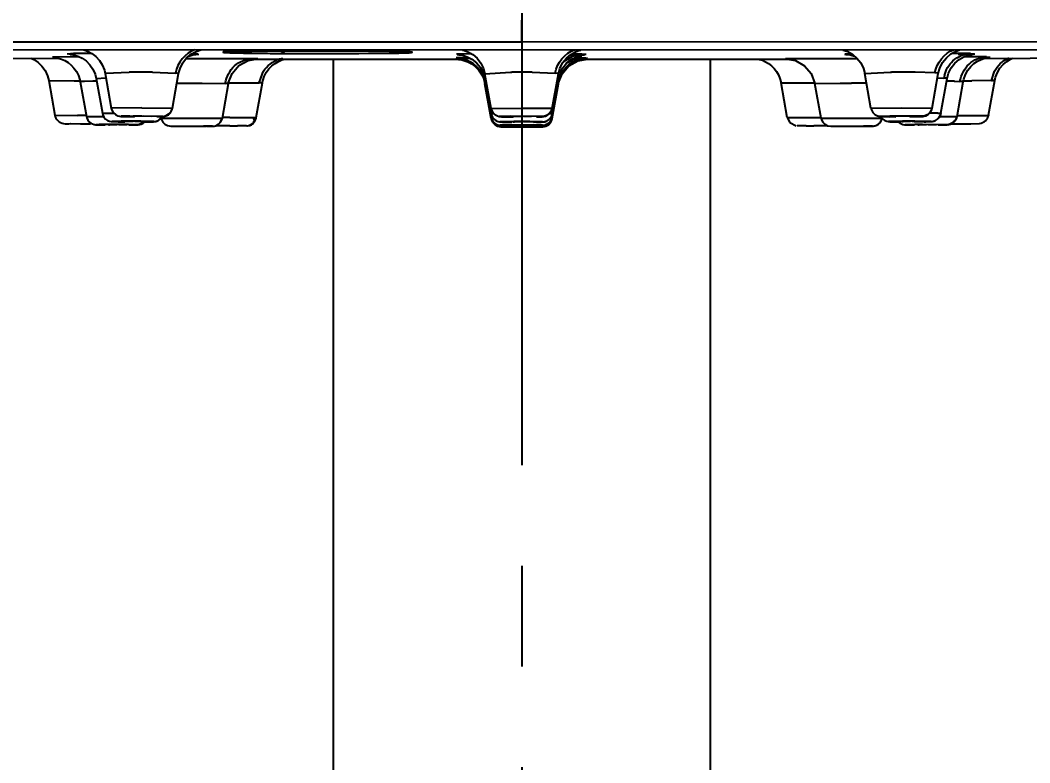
# Model space of a CAD drawing. Header units: millimetres. Extents: x 3819 to 4365, y -2661 to -1889.
# Drawn here: x 3965.87 to 3978.6, y -2127.63 to -2118.26 of the extents above; entities that cross this region are included whole.
import ezdxf

# ---------------------------------------------------------------- set-up
doc = ezdxf.new("R2010")
doc.units = ezdxf.units.MM
doc.header["$LTSCALE"] = 0.1
doc.linetypes.add('CENTERX2', pattern=[101.6, 63.5, -12.7, 12.7, -12.7])
doc.layers.add('CENTER', color=1, linetype='CENTERX2')
doc.layers.add('DIM', color=3, linetype='Continuous')
doc.styles.get("Standard").update_dxf_attribs({"font": 'arial.ttf'})
doc.dimstyles.new('ISO-25', dxfattribs={"dimtxt": 2.5, "dimasz": 2.5, "dimexe": 1.25, "dimexo": 0.625, "dimtad": 1, "dimlfac": 5, "dimtxsty": 'Standard', "dimcen": 2.5, "dimadec": 0, "dimazin": 0, "dimtfac": 1, "dimtmove": 0, "dimatfit": 3, "dimfxl": 0, "dimarcsym": 0})

# ---------------------------------------------------------------- blocks, each defined once
blk = doc.blocks.new('*D141')
at = {"layer": 'Defpoints', "color": 0}
for p in [(3938.775, -2117.851), (4005.621, -2117.852), (4005.621, -2142.426)]:
    blk.add_point(p, dxfattribs=at)
at = {"layer": 'DIM', "color": 0, "lineweight": -2}
for p, q in [((3938.775, -2118.476), (3938.775, -2143.676)), ((4005.621, -2118.477), (4005.621, -2143.676)), ((3942.775, -2142.426), (4001.621, -2142.426))]:
    blk.add_line(p, q, dxfattribs=at)
at = {"layer": 'DIM', "color": 0}
for points in [[(3942.775, -2141.76), (3942.775, -2143.093), (3938.775, -2142.426)], [(4001.621, -2141.76), (4001.621, -2143.093), (4005.621, -2142.426)]]:
    blk.add_solid(points, dxfattribs=at)
at = {"layer": 'DIM', "color": 0, "insert": (3985.676, -2139.759), "char_height": 4, "attachment_point": 5}
blk.add_mtext('267.5', dxfattribs=at)
blk = doc.blocks.new('*D137')
at = {"layer": 'Defpoints', "color": 0}
for p in [(3972.198, -2092.633), (4060.64, -2605.033), (4086.272, -2605.033)]:
    blk.add_point(p, dxfattribs=at)
at = {"layer": 'DIM', "color": 0, "lineweight": -2}
for p, q in [((3972.823, -2092.633), (4087.522, -2092.633)), ((4086.272, -2096.633), (4086.272, -2601.033)), ((4061.265, -2605.033), (4087.522, -2605.033))]:
    blk.add_line(p, q, dxfattribs=at)
at = {"layer": 'DIM', "color": 0}
for points in [[(4085.605, -2096.633), (4086.939, -2096.633), (4086.272, -2092.633)], [(4085.605, -2601.033), (4086.939, -2601.033), (4086.272, -2605.033)]]:
    blk.add_solid(points, dxfattribs=at)
at = {"layer": 'DIM', "color": 0, "insert": (4083.025, -2348.833), "char_height": 4, "attachment_point": 5, "rotation": 90}
blk.add_mtext('(2280)', dxfattribs=at)

msp = doc.modelspace()

# ---------------------------------------------------------------- linework, layer by layer
at = {"color": 7, "linetype": 'Continuous'}
for p, q in [((3972.198, -2118.5359), (3972.198, -2118.2628)), ((3959.9382, -2118.5317), (3972.198, -2118.5359)), ((3972.198, -2118.5355), (3984.2895, -2118.5313)), ((3972.198, -2118.5355), (3972.198, -2118.6387)), ((3972.198, -2118.6387), (3959.9568, -2118.6344)), ((3965.7395, -2118.7422), (3966.3698, -2118.7445)), ((3966.5035, -2118.725), (3966.2812, -2118.7293)), ((3966.3347, -2118.7306), (3966.2933, -2118.7297)), ((3966.5469, -2118.6843), (3966.4677, -2118.6893)), ((3966.5086, -2118.6917), (3966.4972, -2118.6912)), ((3966.5366, -2118.6926), (3966.5086, -2118.6917)), ((3966.5463, -2118.6927), (3966.5366, -2118.6926)), ((3966.7026, -2118.6818), (3966.5469, -2118.6843)), ((3966.6026, -2118.7145), (3966.6561, -2118.7407)), ((3966.6561, -2118.7407), (3966.7072, -2118.7768)), ((3966.677, -2118.6377), (3966.7251, -2118.6544)), ((3966.7251, -2118.6544), (3966.7768, -2118.6815)), ((3968.449, -2118.7498), (3967.9653, -2118.7484)), ((3968.0291, -2118.6922), (3968.0869, -2118.6598)), ((3968.0497, -2118.6964), (3968.1291, -2118.6913)), ((3968.1133, -2118.6901), (3968.0816, -2118.6887)), ((3968.7992, -2118.7513), (3968.449, -2118.7498)), ((3968.5829, -2118.6566), (3968.4923, -2118.6596)), ((3968.5838, -2118.6567), (3968.6779, -2118.6546)), ((3968.6779, -2118.6546), (3968.7966, -2118.6526)), ((3968.7478, -2118.7722), (3968.87, -2118.7519)), ((3968.791, -2118.752), (3968.8645, -2118.752)), ((3968.8529, -2118.7517), (3968.7921, -2118.7513)), ((3968.7966, -2118.6526), (3968.9389, -2118.6508)), ((3968.8418, -2118.6519), (3968.7982, -2118.6525)), ((3968.87, -2118.7519), (3968.8529, -2118.7517)), ((3968.8529, -2118.7523), (3971.3847, -2118.7551)), ((3968.9389, -2118.6508), (3969.1037, -2118.6494)), ((3969.1265, -2118.6492), (3969.0742, -2118.6496)), ((3969.1037, -2118.6494), (3969.2878, -2118.6485)), ((3969.2129, -2118.6518), (3969.1654, -2118.6821)), ((3969.2878, -2118.6485), (3969.4864, -2118.648)), ((3969.4493, -2118.648), (3969.4065, -2118.6481)), ((3969.4864, -2118.648), (3969.6939, -2118.6481)), ((3969.6939, -2118.6481), (3969.9047, -2118.6488)), ((3969.783, -2118.6483), (3969.7422, -2118.6482)), ((3969.823, -2118.7534), (3969.823, -2174.5377)), ((3969.9047, -2118.6488), (3970.1075, -2118.6501)), ((3970.0854, -2118.6499), (3970.063, -2118.6497)), ((3970.0854, -2118.6499), (3970.0834, -2118.6499)), ((3970.1048, -2118.65), (3970.0854, -2118.6499)), ((3970.0865, -2118.6831), (3970.1458, -2118.6828)), ((3970.1075, -2118.6501), (3970.2658, -2118.6516)), ((3970.1458, -2118.6828), (3970.6468, -2118.6768)), ((3970.2658, -2118.6516), (3970.4074, -2118.6535)), ((3970.3975, -2118.6532), (3970.3529, -2118.6526)), ((3970.4074, -2118.6535), (3970.529, -2118.6555)), ((3970.529, -2118.6555), (3970.6282, -2118.6577)), ((3970.6093, -2118.6571), (3970.5893, -2118.6567)), ((3970.6291, -2118.6576), (3970.6093, -2118.6571)), ((3970.7444, -2118.6613), (3970.6291, -2118.6576)), ((3970.6468, -2118.6768), (3970.7801, -2118.6724)), ((3971.4435, -2118.7547), (3971.3666, -2118.7552)), ((3971.5208, -2118.7341), (3971.3721, -2118.7365)), ((3971.5636, -2118.688), (3971.3765, -2118.6928)), ((3971.3847, -2118.7554), (3971.4174, -2118.7555)), ((3971.3852, -2118.6971), (3971.4102, -2118.6983)), ((3971.4452, -2118.7399), (3971.44, -2118.7398)), ((3971.4406, -2118.6992), (3971.4503, -2118.6993)), ((3971.4694, -2118.7547), (3971.4435, -2118.7547)), ((3971.4546, -2118.7057), (3971.511, -2118.7242)), ((3971.511, -2118.7242), (3971.5712, -2118.7561)), ((3971.5203, -2118.6609), (3971.5801, -2118.6946)), ((3984.3957, -2118.6344), (3972.198, -2118.6387)), ((3972.7346, -2118.781), (3972.8377, -2118.7143)), ((3972.7604, -2118.8034), (3972.838, -2118.7586)), ((3972.809, -2118.7019), (3973.0107, -2118.6926)), ((3972.817, -2118.694), (3972.8745, -2118.6614)), ((3972.9554, -2118.6905), (3972.8307, -2118.688)), ((3972.8377, -2118.7143), (3972.9554, -2118.6905)), ((3972.838, -2118.7586), (3972.9559, -2118.7351)), ((3972.9076, -2118.7757), (3973.0292, -2118.7552)), ((3972.9565, -2118.7548), (3972.9274, -2118.7547)), ((3972.9525, -2118.7556), (3973.0243, -2118.7553)), ((3972.9531, -2118.7399), (3973.0277, -2118.7366)), ((3972.9554, -2118.6905), (3972.9962, -2118.6919)), ((3972.9559, -2118.7351), (3972.9966, -2118.7359)), ((3972.9565, -2118.7548), (3972.9969, -2118.7549)), ((3972.9767, -2118.6992), (3972.9887, -2118.6978)), ((3973.0113, -2118.7551), (3975.544, -2118.7523)), ((3973.0292, -2118.7552), (3973.0113, -2118.755)), ((3974.573, -2118.7534), (3974.573, -2174.5377)), ((3976.2369, -2118.749), (3975.526, -2118.7519)), ((3975.526, -2118.7519), (3975.544, -2118.752)), ((3975.544, -2118.752), (3975.5767, -2118.7521)), ((3976.3037, -2118.7488), (3976.2369, -2118.749)), ((3976.2676, -2118.6927), (3976.2848, -2118.6944)), ((3976.3421, -2118.6878), (3976.2709, -2118.6912)), ((3976.2848, -2118.6944), (3976.3089, -2118.6954)), ((3976.3497, -2118.7486), (3976.3037, -2118.7488)), ((3976.3041, -2118.6948), (3976.3154, -2118.6959)), ((3976.3081, -2118.6594), (3976.3681, -2118.693)), ((3976.3496, -2118.6963), (3976.3401, -2118.6963)), ((3976.4313, -2118.7484), (3976.3497, -2118.7486)), ((3977.6596, -2118.8043), (3977.7134, -2118.7578)), ((3977.7003, -2118.6958), (3977.9105, -2118.6863)), ((3977.8552, -2118.6844), (3977.7105, -2118.682)), ((3977.7134, -2118.7578), (3977.7714, -2118.724)), ((3977.8552, -2118.6844), (3977.9015, -2118.6863)), ((3978.0583, -2118.7262), (3978.1043, -2118.7272)), ((3967.872, -2118.9359), (3967.8899, -2118.8702)), ((3969.0104, -2118.8776), (3969.0479, -2118.839)), ((3971.493, -2118.7773), (3971.5181, -2118.7874)), ((3971.5001, -2118.7623), (3971.5428, -2118.7819)), ((3971.5181, -2118.7874), (3971.5425, -2118.7994)), ((3971.5425, -2118.7994), (3971.5664, -2118.8133)), ((3971.5428, -2118.7819), (3971.5851, -2118.8082)), ((3971.5664, -2118.8133), (3971.5897, -2118.8292)), ((3971.5851, -2118.8082), (3971.6251, -2118.8414)), ((3972.6608, -2118.9372), (3972.6786, -2118.8716)), ((3972.6802, -2118.935), (3972.7161, -2118.865)), ((3972.708, -2118.9381), (3972.7934, -2118.8393)), ((3972.7934, -2118.8393), (3972.9076, -2118.7757)), ((3972.8021, -2118.8148), (3972.8481, -2118.7847)), ((3977.4496, -2118.9335), (3977.468, -2118.8666)), ((3977.8585, -2118.8482), (3977.8999, -2118.8098)), ((3978.1949, -2118.9208), (3978.2279, -2118.8666)), ((3978.2279, -2118.8666), (3978.2682, -2118.82)), ((3966.8344, -2118.9983), (3966.9117, -2119.4366)), ((3966.8383, -2118.9965), (3966.951, -2118.99)), ((3966.9461, -2118.9336), (3967.0234, -2119.3715)), ((3966.9501, -2118.9311), (3967.247, -2118.9177)), ((3967.544, -2118.918), (3967.834, -2118.9286)), ((3967.7954, -2119.3724), (3967.8723, -2118.936)), ((3967.8723, -2118.936), (3967.8218, -2118.929)), ((3968.8882, -2119.0541), (3968.928, -2118.9339)), ((3968.9333, -2119.0287), (3968.9519, -2118.9728)), ((3971.7149, -2118.9326), (3971.7352, -2119.0045)), ((3971.7155, -2118.9767), (3971.732, -2119.031)), ((3971.7349, -2118.937), (3972.0562, -2118.9196)), ((3971.812, -2119.3743), (3971.7349, -2118.937)), ((3971.812, -2119.4418), (3971.7349, -2119.0046)), ((3972.0562, -2118.9196), (3972.072, -2118.9195)), ((3972.3313, -2118.9195), (3972.6198, -2118.9295)), ((3972.584, -2119.3743), (3972.6611, -2118.9372)), ((3972.584, -2119.4418), (3972.6611, -2119.0047)), ((3972.6504, -2118.9331), (3972.6321, -2118.9307)), ((3972.6608, -2118.9372), (3972.6503, -2118.9331)), ((3972.6608, -2119.0047), (3972.6504, -2119.0017)), ((3972.6608, -2119.0047), (3972.6802, -2118.935)), ((3972.6608, -2119.0473), (3972.669, -2119.0114)), ((3972.6632, -2119.0529), (3972.708, -2118.9381)), ((3972.669, -2119.0114), (3972.6912, -2118.952)), ((3972.6912, -2118.952), (3972.7217, -2118.8992)), ((3976.5236, -2118.936), (3976.8424, -2118.9177)), ((3976.6006, -2119.3724), (3976.5236, -2118.936)), ((3976.8424, -2118.9177), (3976.8603, -2118.9175)), ((3977.4086, -2118.9261), (3977.1591, -2118.9173)), ((3977.3726, -2119.3715), (3977.4498, -2118.9336)), ((3977.4391, -2118.9297), (3977.4209, -2118.9273)), ((3977.4496, -2118.9335), (3977.4391, -2118.9296)), ((3977.4495, -2118.99), (3977.5205, -2118.9929)), ((3977.4843, -2119.4366), (3977.5616, -2118.9983)), ((3977.5509, -2118.9955), (3977.5328, -2118.9937)), ((3977.5613, -2118.9983), (3977.5509, -2118.9954)), ((3977.5613, -2118.9983), (3977.5794, -2118.932)), ((3977.7641, -2119.0381), (3977.7716, -2119.0047)), ((3978.1212, -2119.0246), (3978.1606, -2118.9047)), ((3978.1614, -2119.0226), (3978.1709, -2118.9821)), ((3978.1709, -2118.9821), (3978.1949, -2118.9208)), ((3966.2343, -2119.0226), (3966.3118, -2119.4618)), ((3966.2343, -2119.0226), (3966.5537, -2119.0286)), ((3966.5537, -2119.0286), (3966.5725, -2119.0288)), ((3966.5725, -2119.0288), (3966.6292, -2119.0293)), ((3966.6316, -2119.0381), (3966.709, -2119.4768)), ((3966.6861, -2119.0343), (3966.6355, -2119.0369)), ((3966.7895, -2119.0323), (3966.6861, -2119.0343)), ((3967.8496, -2119.0555), (3967.8742, -2119.0555)), ((3967.8742, -2119.0555), (3967.9117, -2119.0556)), ((3967.9117, -2119.0556), (3968.038, -2119.056)), ((3968.038, -2119.056), (3968.1701, -2119.0567)), ((3968.1701, -2119.0567), (3968.4611, -2119.0597)), ((3968.4239, -2119.4973), (3968.5008, -2119.0616)), ((3968.5008, -2119.0616), (3968.449, -2119.0598)), ((3968.5004, -2119.0615), (3968.5028, -2119.0495)), ((3968.5011, -2119.0531), (3968.5972, -2119.0535)), ((3968.8514, -2119.4897), (3968.9283, -2119.0539)), ((3968.9283, -2119.0539), (3968.876, -2119.054)), ((3968.9279, -2119.0539), (3968.9333, -2119.0287)), ((3971.732, -2119.031), (3971.7352, -2119.0471)), ((3971.8119, -2119.5021), (3971.7348, -2119.0649)), ((3971.812, -2119.4844), (3971.7349, -2119.0472)), ((3972.584, -2119.4844), (3972.6611, -2119.0474)), ((3972.584, -2119.5021), (3972.6611, -2119.0651)), ((3972.6608, -2119.065), (3972.6632, -2119.0529)), ((3975.4677, -2119.054), (3975.7868, -2119.0536)), ((3975.5446, -2119.4898), (3975.4677, -2119.054)), ((3975.7868, -2119.0536), (3975.8046, -2119.0535)), ((3975.8046, -2119.0535), (3975.8948, -2119.0531)), ((3975.8952, -2119.0616), (3976.2143, -2119.0571)), ((3975.972, -2119.4973), (3975.8952, -2119.0616)), ((3976.2143, -2119.0571), (3976.232, -2119.0569)), ((3976.232, -2119.0569), (3976.3579, -2119.0562)), ((3976.5313, -2119.0554), (3976.5458, -2119.0554)), ((3977.6525, -2119.0331), (3977.7235, -2119.0348)), ((3977.687, -2119.4768), (3977.7644, -2119.0381)), ((3977.7538, -2119.0363), (3977.7358, -2119.0352)), ((3977.7641, -2119.0381), (3977.7538, -2119.0363)), ((3978.1212, -2119.0246), (3977.8714, -2119.0283)), ((3978.0842, -2119.4619), (3978.1617, -2119.0226)), ((3978.1513, -2119.0235), (3978.1334, -2119.0242)), ((3967.4094, -2119.3684), (3967.0233, -2119.3715)), ((3967.4094, -2119.3684), (3967.7928, -2119.372)), ((3967.7878, -2119.3983), (3967.7953, -2119.3724)), ((3971.812, -2119.3743), (3972.198, -2119.3705)), ((3972.198, -2119.3705), (3972.5821, -2119.3739)), ((3972.5755, -2119.4024), (3972.5839, -2119.3742)), ((3976.6006, -2119.3724), (3976.9865, -2119.3683)), ((3976.9865, -2119.3683), (3977.3707, -2119.3712)), ((3977.3651, -2119.3974), (3977.3726, -2119.3715)), ((3966.3118, -2119.4618), (3966.5959, -2119.4658)), ((3966.7078, -2119.4662), (3966.5959, -2119.4658)), ((3966.709, -2119.4768), (3966.9256, -2119.4766)), ((3966.9118, -2119.4366), (3967.0244, -2119.4353)), ((3967.0244, -2119.4353), (3967.0536, -2119.4352)), ((3967.1284, -2119.4738), (3967.1288, -2119.4739)), ((3967.1288, -2119.4739), (3967.1479, -2119.4754)), ((3967.1464, -2119.475), (3967.1479, -2119.4753)), ((3967.2592, -2119.4711), (3967.1474, -2119.4743)), ((3967.1479, -2119.4753), (3967.1867, -2119.4773)), ((3967.1867, -2119.4773), (3967.2616, -2119.4788)), ((3967.2143, -2119.4781), (3967.2427, -2119.4786)), ((3967.2427, -2119.4786), (3967.3145, -2119.4794)), ((3967.6704, -2119.4751), (3967.2592, -2119.4711)), ((3967.2844, -2119.4751), (3967.2855, -2119.4754)), ((3967.4094, -2119.473), (3967.3014, -2119.474)), ((3967.5333, -2119.4752), (3967.4318, -2119.4736)), ((3967.5344, -2119.4755), (3967.5333, -2119.4752)), ((3967.6112, -2119.5305), (3967.6365, -2119.5155)), ((3967.6143, -2119.5276), (3967.6665, -2119.4782)), ((3967.6519, -2119.4958), (3967.6572, -2119.516)), ((3967.6526, -2119.4959), (3967.683, -2119.4962)), ((3968.038, -2119.4974), (3968.4216, -2119.4974)), ((3968.5171, -2119.4914), (3968.4247, -2119.4912)), ((3968.5171, -2119.4914), (3968.8492, -2119.4899)), ((3971.812, -2119.4418), (3971.8413, -2119.441)), ((3971.812, -2119.4844), (3971.8182, -2119.5071)), ((3971.8182, -2119.5071), (3971.8329, -2119.5347)), ((3971.9362, -2119.478), (3971.9126, -2119.4758)), ((3971.9351, -2119.4777), (3971.9362, -2119.478)), ((3971.9362, -2119.478), (3971.9736, -2119.48)), ((3972.0523, -2119.4735), (3971.9367, -2119.477)), ((3971.9736, -2119.48), (3972.0475, -2119.4815)), ((3971.9911, -2119.4806), (3972.0204, -2119.4811)), ((3972.0204, -2119.4811), (3972.0956, -2119.482)), ((3972.4597, -2119.4771), (3972.0523, -2119.4735)), ((3972.073, -2119.4776), (3972.0734, -2119.4778)), ((3972.198, -2119.4753), (3972.1047, -2119.4766)), ((3972.3226, -2119.4774), (3972.2216, -2119.4759)), ((3972.323, -2119.4776), (3972.3226, -2119.4774)), ((3972.55, -2119.4409), (3972.5821, -2119.4416)), ((3972.5758, -2119.4692), (3972.584, -2119.4418)), ((3972.5784, -2119.5231), (3972.584, -2119.5021)), ((3975.5442, -2119.4898), (3975.5797, -2119.5534)), ((3975.5446, -2119.4898), (3975.5669, -2119.4904)), ((3975.5607, -2119.4904), (3975.6306, -2119.491)), ((3975.889, -2119.4914), (3975.9305, -2119.4913)), ((3975.9305, -2119.4913), (3975.9726, -2119.4913)), ((3975.9721, -2119.4973), (3976.3579, -2119.4974)), ((3976.3579, -2119.4974), (3976.617, -2119.4967)), ((3976.7251, -2119.4761), (3976.702, -2119.474)), ((3976.7021, -2119.4963), (3976.7173, -2119.4962)), ((3976.7173, -2119.4962), (3976.7421, -2119.496)), ((3976.7239, -2119.4757), (3976.7251, -2119.476)), ((3976.7251, -2119.476), (3976.7624, -2119.478)), ((3976.8411, -2119.4715), (3976.7255, -2119.4751)), ((3976.7385, -2119.5167), (3976.7441, -2119.4959)), ((3976.7624, -2119.478), (3976.8364, -2119.4792)), ((3976.8035, -2119.4789), (3976.9162, -2119.4798)), ((3977.2485, -2119.4743), (3976.8411, -2119.4715)), ((3976.8615, -2119.4755), (3976.8619, -2119.4756)), ((3976.9865, -2119.473), (3976.8785, -2119.4744)), ((3977.1111, -2119.4749), (3977.0101, -2119.4735)), ((3977.0912, -2119.4793), (3977.1583, -2119.4785)), ((3977.1115, -2119.4751), (3977.1111, -2119.4749)), ((3977.1583, -2119.4785), (3977.1855, -2119.478)), ((3977.4428, -2119.4358), (3977.4823, -2119.4364)), ((3977.4705, -2119.477), (3977.5597, -2119.4768)), ((3977.4769, -2119.4622), (3977.4842, -2119.4366)), ((3977.5597, -2119.4768), (3977.685, -2119.4767)), ((3977.687, -2119.4662), (3977.698, -2119.4662)), ((3977.8363, -2119.4656), (3978.0821, -2119.4622)), ((3978.0838, -2119.462), (3978.0821, -2119.4622)), ((3978.0842, -2119.4619), (3978.0838, -2119.462)), ((3966.509, -2119.5672), (3966.6356, -2119.568)), ((3966.8262, -2119.5801), (3966.8332, -2119.5803)), ((3966.8709, -2119.5793), (3966.833, -2119.5799)), ((3966.8332, -2119.5802), (3966.9463, -2119.5818)), ((3966.9701, -2119.5805), (3966.971, -2119.5806)), ((3967.0951, -2119.58), (3966.9869, -2119.5801)), ((3966.9869, -2119.5801), (3967.0024, -2119.5804)), ((3967.023, -2119.5396), (3967.0361, -2119.5403)), ((3967.0347, -2119.54), (3967.0361, -2119.5403)), ((3967.0734, -2119.5383), (3967.0357, -2119.5396)), ((3967.0361, -2119.5403), (3967.0747, -2119.5417)), ((3967.1479, -2119.5375), (3967.0734, -2119.5383)), ((3967.0747, -2119.5417), (3967.1495, -2119.5428)), ((3967.1083, -2119.5423), (3967.1937, -2119.5432)), ((3967.1728, -2119.5403), (3967.1738, -2119.5404)), ((3967.2337, -2119.539), (3967.1921, -2119.5394)), ((3967.2192, -2119.5811), (3967.2014, -2119.5807)), ((3967.2201, -2119.5812), (3967.2192, -2119.5811)), ((3967.356, -2119.5814), (3967.2422, -2119.5798)), ((3967.3181, -2119.5824), (3967.3563, -2119.5818)), ((3967.4218, -2119.5406), (3967.3558, -2119.5393)), ((3967.356, -2119.5814), (3967.4432, -2119.5457)), ((3967.3574, -2119.5815), (3967.356, -2119.5814)), ((3967.3563, -2119.5818), (3967.3575, -2119.5816)), ((3967.4228, -2119.5408), (3967.4218, -2119.5406)), ((3967.5198, -2119.5393), (3967.4447, -2119.5382)), ((3967.4463, -2119.5435), (3967.5211, -2119.5427)), ((3967.4761, -2119.5433), (3967.5197, -2119.5428)), ((3967.5588, -2119.5407), (3967.5198, -2119.5393)), ((3967.542, -2119.5422), (3967.5591, -2119.5414)), ((3967.5863, -2119.5386), (3967.6112, -2119.5305)), ((3967.733, -2119.5919), (3967.7746, -2119.5991)), ((3967.7759, -2119.5991), (3967.7746, -2119.5991)), ((3967.7746, -2119.5991), (3967.7761, -2119.5991)), ((3967.7751, -2119.5992), (3967.8545, -2119.5995)), ((3967.7759, -2119.5991), (3968.1006, -2119.5997)), ((3967.913, -2119.5995), (3967.9138, -2119.5995)), ((3967.9852, -2119.5994), (3968.2235, -2119.6002)), ((3968.299, -2119.6005), (3968.1855, -2119.6)), ((3968.2305, -2119.6005), (3968.2972, -2119.6006)), ((3968.297, -2119.6005), (3968.2978, -2119.6005)), ((3968.2972, -2119.6006), (3968.3004, -2119.6006)), ((3968.3005, -2119.6005), (3968.299, -2119.6005)), ((3968.2992, -2119.6005), (3968.3005, -2119.6005)), ((3968.4131, -2119.5934), (3968.3409, -2119.5931)), ((3968.517, -2119.5936), (3968.4131, -2119.5934)), ((3968.7265, -2119.5931), (3968.6134, -2119.5937)), ((3971.8329, -2119.5347), (3971.8521, -2119.5562)), ((3971.8933, -2119.5982), (3971.935, -2119.6054)), ((3971.9171, -2119.5865), (3971.9277, -2119.5876)), ((3971.9363, -2119.5454), (3971.9208, -2119.5445)), ((3971.9363, -2119.5879), (3971.9277, -2119.5876)), ((3971.935, -2119.6054), (3971.9364, -2119.6054)), ((3971.9367, -2119.5447), (3971.9351, -2119.5452)), ((3971.9351, -2119.5452), (3971.9363, -2119.5454)), ((3971.9366, -2119.5875), (3971.9351, -2119.5877)), ((3971.9351, -2119.5877), (3971.9363, -2119.5879)), ((3971.9365, -2119.6053), (3971.9352, -2119.6053)), ((3971.9363, -2119.5454), (3971.9738, -2119.5468)), ((3971.9363, -2119.5879), (3971.974, -2119.5886)), ((3971.9364, -2119.6054), (3972.0487, -2119.6056)), ((3971.9365, -2119.6053), (3972.4575, -2119.6054)), ((3972.0516, -2119.5862), (3971.9366, -2119.5875)), ((3972.052, -2119.5423), (3971.9367, -2119.5447)), ((3971.9738, -2119.5468), (3972.0479, -2119.5478)), ((3971.9747, -2119.5469), (3972.0177, -2119.5475)), ((3972.0177, -2119.5475), (3972.0753, -2119.548)), ((3972.073, -2119.5451), (3972.0734, -2119.5452)), ((3972.073, -2119.5877), (3972.0735, -2119.5878)), ((3972.073, -2119.6054), (3972.0736, -2119.6054)), ((3972.1338, -2119.5437), (3972.0898, -2119.5443)), ((3972.0898, -2119.5443), (3972.1019, -2119.5447)), ((3972.1338, -2119.5869), (3972.0898, -2119.5873)), ((3972.0898, -2119.5873), (3972.1053, -2119.5875)), ((3972.3225, -2119.5876), (3972.2573, -2119.5869)), ((3972.3225, -2119.545), (3972.2575, -2119.5437)), ((3972.323, -2119.5451), (3972.3225, -2119.545)), ((3972.323, -2119.5877), (3972.3225, -2119.5876)), ((3972.3447, -2119.5478), (3972.4593, -2119.5454)), ((3972.3451, -2119.5892), (3972.4594, -2119.5879)), ((3972.3455, -2119.6056), (3972.4594, -2119.6054)), ((3972.4596, -2119.6053), (3972.348, -2119.6051)), ((3972.4596, -2119.5875), (3972.3483, -2119.5862)), ((3972.4597, -2119.5447), (3972.3487, -2119.5424)), ((3972.3834, -2119.5475), (3972.424, -2119.5468)), ((3972.4575, -2119.6054), (3972.4582, -2119.6054)), ((3972.4594, -2119.6054), (3972.4608, -2119.6054)), ((3972.461, -2119.6054), (3972.4596, -2119.6053)), ((3972.5599, -2119.5541), (3972.5161, -2119.5916)), ((3975.5797, -2119.5534), (3975.6577, -2119.5937)), ((3975.7837, -2119.5937), (3975.6695, -2119.5931)), ((3975.9845, -2119.5934), (3975.8806, -2119.5937)), ((3976.0549, -2119.5931), (3975.9845, -2119.5934)), ((3976.097, -2119.6005), (3976.0954, -2119.6005)), ((3976.0954, -2119.6005), (3976.0968, -2119.6006)), ((3976.0968, -2119.6006), (3976.2091, -2119.6005)), ((3976.097, -2119.6005), (3976.414, -2119.5995)), ((3976.233, -2119.6002), (3976.2335, -2119.6002)), ((3976.3086, -2119.5997), (3976.5434, -2119.5992)), ((3976.5059, -2119.5997), (3976.6199, -2119.5992)), ((3976.62, -2119.5991), (3976.5084, -2119.5992)), ((3976.6183, -2119.5991), (3976.6188, -2119.5992)), ((3976.6199, -2119.5992), (3976.6214, -2119.5991)), ((3976.6214, -2119.5991), (3976.62, -2119.5991)), ((3976.6213, -2119.5992), (3976.6621, -2119.5922)), ((3976.7201, -2119.5478), (3976.6764, -2119.5853)), ((3976.8369, -2119.5415), (3976.8219, -2119.5406)), ((3976.8372, -2119.5407), (3976.8357, -2119.5412)), ((3976.8357, -2119.5412), (3976.8369, -2119.5414)), ((3976.8369, -2119.5414), (3976.8744, -2119.5427)), ((3976.8767, -2119.5393), (3976.8372, -2119.5407)), ((3976.8744, -2119.5427), (3976.9485, -2119.5435)), ((3976.9525, -2119.5382), (3976.8767, -2119.5393)), ((3976.9731, -2119.5408), (3976.9736, -2119.541)), ((3977.034, -2119.5393), (3976.9899, -2119.54)), ((3976.9899, -2119.54), (3977.0054, -2119.5405)), ((3977.0224, -2119.5807), (3977.0315, -2119.5816)), ((3977.0397, -2119.5818), (3977.0315, -2119.5816)), ((3977.0399, -2119.5814), (3977.0385, -2119.5817)), ((3977.0385, -2119.5817), (3977.0397, -2119.5818)), ((3977.0397, -2119.5818), (3977.1517, -2119.5827)), ((3977.0792, -2119.5806), (3977.0399, -2119.5814)), ((3977.2227, -2119.5401), (3977.1267, -2119.5393)), ((3977.1485, -2119.5435), (3977.3599, -2119.5403)), ((3977.3602, -2119.5396), (3977.1535, -2119.5373)), ((3977.1758, -2119.5812), (3977.1763, -2119.5813)), ((3977.2367, -2119.5803), (3977.1926, -2119.5808)), ((3977.1926, -2119.5808), (3977.2081, -2119.581)), ((3977.2231, -2119.5403), (3977.2227, -2119.5401)), ((3977.563, -2119.5799), (3977.252, -2119.5793)), ((3977.2701, -2119.5426), (3977.293, -2119.5423)), ((3977.293, -2119.5423), (3977.3301, -2119.5416)), ((3977.4253, -2119.5804), (3977.3241, -2119.5802)), ((3977.4258, -2119.5805), (3977.4253, -2119.5804)), ((3977.4485, -2119.5818), (3977.5627, -2119.5803)), ((3977.6211, -2119.5684), (3977.6805, -2119.5684)), ((3977.8621, -2119.5675), (3977.9698, -2119.5653))]:
    msp.add_line(p, q, dxfattribs=at)
for points in [[(3966.0105, -2118.7432), (3966.0475, -2118.76), (3966.1004, -2118.7955), (3966.1486, -2118.8422), (3966.1893, -2118.8989)], [(3966.2887, -2118.7294), (3966.2889, -2118.7294), (3966.2959, -2118.7299), (3966.3184, -2118.7325), (3966.3536, -2118.7395), (3966.3943, -2118.7521)], [(3966.3943, -2118.7521), (3966.4369, -2118.7712), (3966.4782, -2118.7964)], [(3966.5041, -2118.6911), (3966.5052, -2118.6912), (3966.5193, -2118.6927), (3966.5537, -2118.6992), (3966.6026, -2118.7145)], [(3966.7768, -2118.6815), (3966.828, -2118.7201), (3966.8736, -2118.7693), (3966.9104, -2118.8269), (3966.9365, -2118.8917), (3966.9464, -2118.9335)], [(3967.8899, -2118.8702), (3967.9254, -2118.7992), (3967.9734, -2118.739), (3968.0291, -2118.6922)], [(3968.0001, -2118.7166), (3968.0397, -2118.7033), (3968.0786, -2118.6962), (3968.0899, -2118.695)], [(3968.0869, -2118.6598), (3968.1408, -2118.6404), (3968.1513, -2118.6382)], [(3968.4733, -2118.6612), (3968.4726, -2118.6612), (3968.4781, -2118.6608), (3968.4932, -2118.6599), (3968.5162, -2118.6589), (3968.5466, -2118.6578), (3968.5838, -2118.6567)], [(3969.0479, -2118.839), (3969.0889, -2118.8074), (3969.132, -2118.7826), (3969.1756, -2118.7645), (3969.2171, -2118.7529), (3969.2182, -2118.7527)], [(3970.6282, -2118.6577), (3970.6689, -2118.6588), (3970.7034, -2118.6599), (3970.7316, -2118.661), (3970.7536, -2118.662), (3970.7692, -2118.6629), (3970.7734, -2118.6632)], [(3971.3745, -2118.7553), (3971.3742, -2118.7553), (3971.3754, -2118.7553), (3971.3828, -2118.7556), (3971.4003, -2118.7568), (3971.4212, -2118.7593), (3971.4439, -2118.7634), (3971.4681, -2118.7693), (3971.493, -2118.7773)], [(3971.3928, -2118.7388), (3971.3923, -2118.7387), (3971.3975, -2118.7391), (3971.4207, -2118.7416), (3971.4586, -2118.7491), (3971.5001, -2118.7623)], [(3971.4051, -2118.6976), (3971.4055, -2118.6977), (3971.4165, -2118.6988), (3971.4546, -2118.7057)], [(3971.453, -2118.6386), (3971.4643, -2118.6409), (3971.5203, -2118.6609)], [(3971.5712, -2118.7561), (3971.6281, -2118.8017), (3971.6775, -2118.8612), (3971.7149, -2118.9326)], [(3971.5801, -2118.6946), (3971.6365, -2118.7428), (3971.6835, -2118.8028), (3971.718, -2118.8732), (3971.7352, -2118.9369)], [(3972.6786, -2118.8716), (3972.7139, -2118.8008), (3972.7615, -2118.7408), (3972.817, -2118.694)], [(3972.7161, -2118.865), (3972.7638, -2118.8059), (3972.8195, -2118.7597)], [(3972.8195, -2118.7597), (3972.8791, -2118.7268), (3972.937, -2118.7069), (3972.9767, -2118.6992)], [(3972.8481, -2118.7847), (3972.8954, -2118.7626), (3972.9412, -2118.7483), (3972.9791, -2118.7411), (3972.9994, -2118.739), (3973.0037, -2118.7387)], [(3972.8745, -2118.6614), (3972.9282, -2118.6419), (3972.9436, -2118.6386)], [(3975.176, -2118.7528), (3975.1938, -2118.7565), (3975.2321, -2118.7687), (3975.2712, -2118.7863), (3975.3099, -2118.8093), (3975.3469, -2118.8381), (3975.3808, -2118.8722), (3975.4105, -2118.9108), (3975.4352, -2118.9535), (3975.4542, -2118.9998), (3975.4681, -2119.0539)], [(3975.526, -2118.7519), (3975.6486, -2118.7724), (3975.7636, -2118.8365), (3975.8492, -2118.9362), (3975.8955, -2119.0615)], [(3976.2454, -2118.6382), (3976.2519, -2118.6395), (3976.3081, -2118.6594)], [(3976.3154, -2118.6959), (3976.3537, -2118.7027), (3976.3954, -2118.7162)], [(3976.3681, -2118.693), (3976.4247, -2118.7412), (3976.4719, -2118.8012), (3976.5066, -2118.8716), (3976.524, -2118.9359)], [(3977.468, -2118.8666), (3977.5038, -2118.7954), (3977.5522, -2118.7352), (3977.6083, -2118.6886)], [(3977.6083, -2118.6886), (3977.6663, -2118.6564), (3977.7192, -2118.6377)], [(3977.7714, -2118.724), (3977.8291, -2118.7026), (3977.8725, -2118.6934), (3977.8899, -2118.6913), (3977.8915, -2118.6911)], [(3977.8999, -2118.8098), (3977.9446, -2118.7793), (3977.9908, -2118.7564), (3978.0363, -2118.7411), (3978.0757, -2118.7328), (3978.1002, -2118.7299), (3978.1064, -2118.7295)], [(3978.0259, -2118.7445), (3978.6067, -2118.7425), (3979.6483, -2118.7377)], [(3978.2682, -2118.82), (3978.3136, -2118.782), (3978.362, -2118.7529), (3978.3851, -2118.7433)], [(3966.4782, -2118.7964), (3966.5174, -2118.8281), (3966.5532, -2118.8662)], [(3966.5532, -2118.8662), (3966.5841, -2118.9102), (3966.609, -2118.9597), (3966.6269, -2119.0146), (3966.6319, -2119.038)], [(3966.7072, -2118.7768), (3966.7535, -2118.8236), (3966.7923, -2118.8798), (3966.8212, -2118.945), (3966.8346, -2118.9982)], [(3968.5028, -2119.0495), (3968.5477, -2118.9346), (3968.6333, -2118.8357), (3968.7478, -2118.7722)], [(3968.9519, -2118.9728), (3968.978, -2118.9224), (3969.0104, -2118.8776)], [(3971.5897, -2118.8292), (3971.612, -2118.8471), (3971.6332, -2118.8672)], [(3971.6251, -2118.8414), (3971.6611, -2118.8813), (3971.6916, -2118.9265), (3971.7155, -2118.9767)], [(3971.6332, -2118.8672), (3971.6532, -2118.8892), (3971.6717, -2118.9131), (3971.6883, -2118.9387), (3971.7031, -2118.966), (3971.7158, -2118.9951)], [(3972.7217, -2118.8992), (3972.7594, -2118.8531), (3972.8021, -2118.8148)], [(3977.5794, -2118.932), (3977.6137, -2118.8629), (3977.6596, -2118.8043)], [(3977.7716, -2119.0047), (3977.7928, -2118.9463), (3977.8222, -2118.894), (3977.8585, -2118.8482)], [(3966.1893, -2118.8989), (3966.2196, -2118.965), (3966.2346, -2119.0226)], [(3971.7158, -2118.9951), (3971.7262, -2119.026), (3971.734, -2119.0586), (3971.7352, -2119.0648)], [(3967.0234, -2119.3715), (3967.0299, -2119.395), (3967.0483, -2119.4272), (3967.0767, -2119.4536), (3967.108, -2119.4689), (3967.1284, -2119.4738)], [(3971.812, -2119.3743), (3971.8176, -2119.3952), (3971.8344, -2119.4267), (3971.8612, -2119.4534), (3971.8924, -2119.4702), (3971.9126, -2119.4758)], [(3976.6006, -2119.3724), (3976.6066, -2119.3942), (3976.624, -2119.426), (3976.6514, -2119.4526), (3976.6825, -2119.4688), (3976.702, -2119.474)], [(3977.3219, -2119.4517), (3977.3474, -2119.4275), (3977.3651, -2119.3974)], [(3966.709, -2119.4768), (3966.7138, -2119.4952), (3966.7268, -2119.5224), (3966.7443, -2119.544), (3966.7644, -2119.5602), (3966.786, -2119.5713), (3966.8068, -2119.5775), (3966.8221, -2119.5798), (3966.8262, -2119.5801)], [(3966.9117, -2119.4366), (3966.917, -2119.4566), (3966.9316, -2119.4854), (3966.9525, -2119.509), (3966.977, -2119.5258), (3967.0016, -2119.5355), (3967.0204, -2119.5393), (3967.023, -2119.5396)], [(3967.1287, -2119.4738), (3967.1428, -2119.4755), (3967.1552, -2119.4762), (3967.1706, -2119.4769), (3967.1903, -2119.4775), (3967.2143, -2119.4781)], [(3967.1474, -2119.4743), (3967.1463, -2119.4747), (3967.1464, -2119.475)], [(3967.5987, -2119.4788), (3967.6244, -2119.4783), (3967.6459, -2119.4777), (3967.6625, -2119.4771), (3967.6752, -2119.4763), (3967.689, -2119.4748), (3967.7132, -2119.4689), (3967.7428, -2119.4538)], [(3967.6365, -2119.5155), (3967.6591, -2119.493), (3967.6686, -2119.4767)], [(3967.6572, -2119.516), (3967.673, -2119.5464), (3967.6984, -2119.5729), (3967.733, -2119.5919)], [(3967.6709, -2119.4761), (3967.672, -2119.4757), (3967.6719, -2119.4754), (3967.6704, -2119.4751)], [(3967.7428, -2119.4538), (3967.7695, -2119.4291), (3967.7878, -2119.3983)], [(3968.3004, -2119.6006), (3968.3414, -2119.5938), (3968.3761, -2119.5754), (3968.4019, -2119.549), (3968.4182, -2119.5183), (3968.4239, -2119.4973)], [(3968.7322, -2119.593), (3968.7397, -2119.5925), (3968.7565, -2119.5898), (3968.7748, -2119.584), (3968.7933, -2119.5747), (3968.8108, -2119.5618), (3968.8264, -2119.5453), (3968.8392, -2119.5257), (3968.8481, -2119.5035), (3968.8514, -2119.4897)], [(3971.812, -2119.4418), (3971.8166, -2119.4598), (3971.8304, -2119.4884), (3971.8507, -2119.5124), (3971.8749, -2119.5297), (3971.8995, -2119.54), (3971.9191, -2119.5442), (3971.9208, -2119.5445)], [(3971.812, -2119.5021), (3971.8173, -2119.5223), (3971.8332, -2119.5528)], [(3971.9125, -2119.4758), (3971.9198, -2119.477), (3971.9346, -2119.4785), (3971.9489, -2119.4793), (3971.9674, -2119.4799), (3971.9911, -2119.4806)], [(3971.9367, -2119.477), (3971.9353, -2119.4773), (3971.9351, -2119.4777)], [(3972.385, -2119.481), (3972.411, -2119.4804), (3972.4328, -2119.4798), (3972.4498, -2119.4791), (3972.4629, -2119.4783), (3972.4763, -2119.4769), (3972.4996, -2119.4716), (3972.5292, -2119.4573)], [(3972.424, -2119.5468), (3972.4395, -2119.5465), (3972.4517, -2119.5461), (3972.4613, -2119.5456), (3972.471, -2119.5449), (3972.488, -2119.5422), (3972.5121, -2119.5342), (3972.5365, -2119.5197)], [(3972.4593, -2119.4781), (3972.4607, -2119.4777), (3972.4609, -2119.4774), (3972.4597, -2119.4771)], [(3972.4658, -2119.5877), (3972.4676, -2119.5876), (3972.4802, -2119.5862), (3972.5007, -2119.5812), (3972.5236, -2119.5708), (3972.5446, -2119.5555), (3972.563, -2119.5348), (3972.5773, -2119.5081), (3972.584, -2119.4844)], [(3972.5292, -2119.4573), (3972.5564, -2119.4331), (3972.5755, -2119.4024)], [(3972.5363, -2119.5801), (3972.5621, -2119.5537), (3972.5784, -2119.5231)], [(3972.5365, -2119.5197), (3972.5587, -2119.4978), (3972.5758, -2119.4692)], [(3975.9721, -2119.4973), (3975.9775, -2119.5176), (3975.9934, -2119.5481), (3976.0189, -2119.5747), (3976.0537, -2119.5935), (3976.0954, -2119.6006)], [(3976.6621, -2119.5922), (3976.6966, -2119.5737), (3976.7223, -2119.5473), (3976.7385, -2119.5167)], [(3976.702, -2119.474), (3976.7087, -2119.4751), (3976.723, -2119.4765), (3976.7366, -2119.4772), (3976.7539, -2119.4778), (3976.7761, -2119.4784), (3976.8035, -2119.4789)], [(3976.7255, -2119.4751), (3976.7241, -2119.4754), (3976.7239, -2119.4757)], [(3976.727, -2119.4767), (3976.7312, -2119.4852), (3976.7517, -2119.509), (3976.7759, -2119.5261)], [(3977.1855, -2119.478), (3977.2088, -2119.4774), (3977.228, -2119.4768), (3977.2428, -2119.4761), (3977.2547, -2119.4753), (3977.2689, -2119.4735), (3977.2934, -2119.467), (3977.3219, -2119.4517)], [(3977.2481, -2119.4753), (3977.2495, -2119.475), (3977.2497, -2119.4746), (3977.2485, -2119.4743)], [(3977.3301, -2119.5416), (3977.344, -2119.5412), (3977.3549, -2119.5408), (3977.3638, -2119.5403), (3977.3738, -2119.5395), (3977.3924, -2119.5361), (3977.416, -2119.5273), (3977.4396, -2119.5123)], [(3977.4396, -2119.5123), (3977.4608, -2119.4903), (3977.4769, -2119.4622)], [(3977.5688, -2119.5801), (3977.5701, -2119.5801), (3977.5818, -2119.5789), (3977.6035, -2119.5737), (3977.6263, -2119.5634), (3977.6477, -2119.5478), (3977.6664, -2119.5266), (3977.6805, -2119.4999), (3977.6869, -2119.4768)], [(3966.833, -2119.5799), (3966.8318, -2119.58), (3966.8319, -2119.5801), (3966.8332, -2119.5802)], [(3967.0228, -2119.5396), (3967.033, -2119.5404), (3967.0423, -2119.5408), (3967.054, -2119.5412), (3967.0688, -2119.5416), (3967.1083, -2119.5423)], [(3967.0357, -2119.5396), (3967.0345, -2119.5398), (3967.0347, -2119.54)], [(3967.366, -2119.5814), (3967.3806, -2119.5796), (3967.4013, -2119.5739), (3967.4231, -2119.5632), (3967.4434, -2119.5478), (3967.4471, -2119.5435)], [(3967.5197, -2119.5428), (3967.5365, -2119.5425), (3967.5496, -2119.5421), (3967.5598, -2119.5417), (3967.5694, -2119.5411), (3967.5863, -2119.5386)], [(3967.5591, -2119.5414), (3967.5603, -2119.5412), (3967.5602, -2119.541), (3967.5588, -2119.5407)], [(3971.8332, -2119.5528), (3971.8587, -2119.5793), (3971.8933, -2119.5982)], [(3971.8521, -2119.5562), (3971.8738, -2119.5717), (3971.8967, -2119.5817), (3971.9171, -2119.5865)], [(3971.9198, -2119.5443), (3971.925, -2119.5449), (3971.9353, -2119.5457), (3971.9455, -2119.5461), (3971.9584, -2119.5465), (3971.9747, -2119.5469)], [(3972.4593, -2119.5454), (3972.4607, -2119.5452), (3972.4609, -2119.545), (3972.4597, -2119.5447)], [(3972.4594, -2119.5879), (3972.4608, -2119.5877), (3972.4608, -2119.5876), (3972.4596, -2119.5875)], [(3972.4609, -2119.6054), (3972.5018, -2119.5985), (3972.5363, -2119.5801)], [(3976.7759, -2119.5261), (3976.8005, -2119.5363), (3976.8201, -2119.5404), (3976.8219, -2119.5406)], [(3976.821, -2119.5405), (3976.8258, -2119.541), (3976.8356, -2119.5417), (3976.8453, -2119.5421), (3976.8574, -2119.5424), (3976.8726, -2119.5427), (3976.891, -2119.543), (3976.9379, -2119.5434)], [(3976.9493, -2119.5435), (3976.9567, -2119.5516), (3976.979, -2119.5668), (3977.0021, -2119.5764), (3977.0224, -2119.5807)], [(3977.3599, -2119.5403), (3977.3613, -2119.54), (3977.3614, -2119.5398), (3977.3602, -2119.5396)], [(3977.5627, -2119.5803), (3977.5641, -2119.5801), (3977.5642, -2119.58), (3977.563, -2119.5799)]]:
    msp.add_lwpolyline(points, dxfattribs=at)
for centre, radius, start, end in [((3966.7256, -2174.1511), 55.4265, 90.11211, 90.22962), ((3966.9913, -2145.954), 27.2737, 90.46493, 90.6067), ((3968.0613, -2119.0018), 0.3139, 90.22766, 96.48918), ((3967.9067, -2123.6964), 5.0108, 88.24648, 88.4465), ((3968.0107, -2121.0905), 2.4029, 88.30896, 88.99291), ((3968.5745, -2120.5546), 1.8968, 92.48258, 93.1211), ((3968.8775, -2129.8783), 11.2256, 91.30343, 91.50385), ((3969.0747, -2139), 20.3494, 90.77856, 91.2743), ((3969.3771, -2160.9956), 42.3471, 90.40985, 90.7243), ((3969.2256, -2119.0636), 0.3179, 97.05393, 111.87147), ((3969.5267, -2182.9941), 64.3461, 90.107066, 90.356389), ((3969.7153, -2040.179), 78.505, 269.598637, 270.27092), ((3969.5548, -2193.9591), 75.3111, 89.857457, 90.080247), ((3969.5838, -2185.5431), 66.8951, 89.589614, 89.829409), ((3969.726, -2166.6443), 47.9957, 89.25161, 89.54782), ((3970.0596, -2142.9637), 24.3128, 88.75177, 89.20379), ((3971.4543, -2116.5616), 2.1782, 268.17581, 268.46376), ((3971.4431, -2116.9079), 1.8317, 268.52318, 269.20899), ((3971.454, -2117.3628), 1.3362, 268.11966, 268.46749), ((3971.4817, -2114.1999), 4.5401, 269.19395, 269.56247), ((3971.4833, -2116.1944), 2.505, 268.51377, 269.18351), ((3971.6711, -2102.0033), 16.7381, 269.23462, 269.53627), ((3972.7346, -2133.2956), 14.5622, 89.129, 89.45306), ((3972.9573, -2119.0702), 0.3154, 90.1499, 104.43944), ((3976.3496, -2117.354), 1.342, 268.26192, 268.64437), ((3976.3765, -2116.1346), 2.5617, 268.68746, 269.34185), ((3976.4995, -2124.0458), 5.3604, 91.55145, 91.68263), ((3977.4147, -2144.7173), 26.0369, 89.34907, 89.53059), ((3977.6758, -2171.6309), 52.9063, 89.74204, 89.89215), ((3977.8387, -2138.8835), 20.1585, 89.37592, 89.78599), ((3972.9831, -2119.0448), 0.3624, 133.29415, 141.53598), ((3967.3693, -2130.0224), 11.1054, 90.44661, 90.63111), ((3967.383, -2131.9389), 13.0219, 89.8839, 90.44118), ((3967.3816, -2131.7369), 12.8199, 89.27406, 89.87544), ((3972.2012, -2130.962), 12.0432, 90.01553, 90.61482), ((3972.2009, -2130.802), 11.8833, 89.37155, 90.01417), ((3972.5632, -2119.5803), 0.6533, 83.94171, 85.03138), ((3977.0197, -2131.1112), 12.1948, 90.15561, 90.74851), ((3977.0143, -2130.3039), 11.3875, 89.27125, 90.13974), ((3977.3551, -2119.5718), 0.6479, 84.16405, 85.25999), ((3977.9208, -2119.0603), 0.4059, 165.6503, 170.44139), ((3977.469, -2119.8567), 0.8654, 85.77295, 86.58992), ((3966.9234, -2130.2636), 11.232, 90.44349, 90.68339), ((3968.9194, -2033.8726), 85.1815, 269.783292, 269.979024), ((3976.7089, -2178.8515), 59.7963, 90.170214, 90.336322), ((3977.5002, -2129.1503), 10.1184, 89.13727, 89.65004), ((3977.6755, -2120.3574), 1.3235, 87.38865, 87.92086), ((3977.373, -2069.1055), 49.9253, 270.45037, 270.57194), ((3978.0513, -2116.2749), 2.7505, 271.4576, 271.71197), ((3967.8627, -2090.983), 28.5138, 269.63884, 269.8032), ((3968.2524, -1987.6389), 131.8587, 269.788124, 269.906862), ((3972.4587, -2119.4805), 0.1251, 323.96397, 350.01577), ((3972.5764, -2119.2028), 0.2995, 270.8348, 271.07074), ((3975.8127, -2081.5134), 37.978, 269.72528, 270.11505), ((3976.4865, -2081.1104), 38.3865, 270.19479, 270.32187), ((3976.6192, -2119.4745), 0.1247, 323.98142, 349.99484), ((3977.3094, -2138.983), 19.5476, 89.60886, 89.90684), ((3977.579, -2074.8514), 44.615, 270.15277, 270.33042), ((3966.7895, -2091.985), 27.5834, 269.68039, 269.94287), ((3966.9537, -2131.2897), 11.7108, 90.04035, 90.40523), ((3966.9901, -2154.4638), 34.8849, 89.74449, 90.07338), ((3967.1336, -2126.5862), 7.0059, 89.83875, 90.12945), ((3967.0174, -2150.8534), 31.2744, 89.58806, 89.76495), ((3967.2441, -2136.0705), 16.5333, 89.99979, 90.33351), ((3967.1449, -2123.6229), 4.0426, 89.19895, 89.88131), ((3967.2682, -2132.9998), 13.4608, 89.87409, 90.14712), ((3967.2351, -2107.7826), 11.8001, 270.03868, 270.40263), ((3967.2488, -2140.7069), 21.1696, 89.73147, 90.01259), ((3967.348, -2123.2833), 3.744, 89.88119, 90.424), ((3967.2733, -2136.3189), 16.7816, 89.41482, 89.74472), ((3967.4928, -2117.8776), 1.6653, 270.97372, 271.69316), ((3967.5588, -2119.4173), 0.1235, 269.97587, 296.72107), ((3968.2993, -2119.477), 0.1235, 269.87333, 295.59703), ((3968.5878, -2077.7333), 41.8604, 269.90313, 270.03512), ((3972.0908, -2108.6324), 10.9568, 269.38924, 269.77753), ((3972.1841, -2149.2757), 29.6899, 90.06835, 90.25576), ((3972.1844, -2135.8329), 16.2911, 90.1239, 90.46569), ((3972.1992, -2132.5221), 12.9786, 90.00558, 90.28876), ((3972.1992, -2143.2951), 23.7083, 90.0029, 90.15793), ((3972.1978, -2156.8778), 37.292, 89.91599, 90.07549), ((3972.1979, -2139.9569), 20.4152, 89.84557, 90.13692), ((3972.2582, -2126.2637), 6.6768, 90.0077, 90.31643), ((3972.2584, -2123.207), 3.6633, 90.01456, 90.57853), ((3972.2139, -2148.5522), 28.9664, 89.7341, 89.9237), ((3972.2142, -2135.3638), 15.8221, 89.51285, 89.85969), ((3972.4595, -2119.4639), 0.1237, 270.06324, 297.27804), ((3972.4595, -2119.4824), 0.123, 270.03839, 274.75284), ((3972.4595, -2119.421), 0.1238, 270.1025, 297.29288), ((3972.4596, -2119.4821), 0.1232, 274.67818, 297.29084), ((3975.8083, -2077.4345), 42.1592, 269.96648, 270.09825), ((3976.6196, -2119.4756), 0.1236, 270.17748, 297.36285), ((3977.1236, -2136.4232), 16.8859, 90.25095, 90.58068), ((3977.1303, -2132.994), 13.455, 90.13674, 90.4099), ((3977.147, -2140.7017), 21.1644, 89.98248, 90.26351), ((3977.2338, -2131.7456), 12.166, 90.37162, 90.72805), ((3977.3798, -2151.0414), 31.4624, 90.23275, 90.40959), ((3977.3758, -2144.7083), 25.1284, 90.17096, 90.31723), ((3977.3597, -2119.4158), 0.1239, 270.24033, 294.63266), ((3977.6504, -2097.472), 22.0964, 270.07809, 270.25328), ((3977.6482, -2095.3732), 24.1952, 270.23663, 270.50667)]:
    msp.add_arc(centre, radius, start, end, dxfattribs=at)
for points, knots in [([(3966.2933, -2118.7297), (3966.2924, -2118.7296), (3966.2921, -2118.73), (3966.29, -2118.7294), (3966.2901, -2118.7294)], [0, 0, 0, 0, 0.8786346, 1, 1, 1, 1]), ([(3966.4972, -2118.6912), (3966.4958, -2118.6911), (3966.4953, -2118.6916), (3966.4921, -2118.6906), (3966.4923, -2118.6905)], [0, 0, 0, 0, 0.8427339, 1, 1, 1, 1]), ([(3968.4712, -2118.6606), (3968.4587, -2118.6613), (3968.4301, -2118.6515), (3968.437, -2118.6751), (3968.4719, -2118.6644), (3968.5127, -2118.6748), (3968.5831, -2118.6731), (3968.7083, -2118.6779), (3968.9058, -2118.6795), (3969.0729, -2118.6814), (3969.1654, -2118.6821)], [0, 0, 0, 0, 0.048513, 0.0528441, 0.0863033, 0.1476953, 0.236038, 0.3491448, 0.640285, 1, 1, 1, 1]), ([(3968.4611, -2119.0597), (3968.4748, -2118.9773), (3968.5534, -2118.819), (3968.7202, -2118.7512), (3968.7992, -2118.7513)], [0, 0, 0, 0, 0.514392, 1, 1, 1, 1]), ([(3970.7801, -2118.6724), (3970.7931, -2118.6717), (3970.8563, -2118.6636), (3970.7692, -2118.6623), (3970.7444, -2118.6613)], [0, 0, 0, 0, 0.3437904, 1, 1, 1, 1]), ([(3972.9962, -2118.6919), (3972.9977, -2118.692), (3972.9983, -2118.6919), (3973.0021, -2118.6925), (3973.0018, -2118.6926)], [0, 0, 0, 0, 0.8015203, 1, 1, 1, 1]), ([(3972.9966, -2118.7359), (3972.9981, -2118.7359), (3972.9985, -2118.7358), (3973.0024, -2118.7362), (3973.002, -2118.7363)], [0, 0, 0, 0, 0.8126314, 1, 1, 1, 1]), ([(3966.8385, -2118.9965), (3966.8375, -2118.9967), (3966.8363, -2118.9969), (3966.8346, -2118.9978), (3966.8346, -2118.9982)], [0, 0, 0, 0, 0.7120289, 1, 1, 1, 1]), ([(3966.9503, -2118.9311), (3966.9492, -2118.9314), (3966.9478, -2118.9317), (3966.9463, -2118.933), (3966.9464, -2118.9335)], [0, 0, 0, 0, 0.6851995, 1, 1, 1, 1]), ([(3971.7349, -2119.0045), (3971.7348, -2119.0039), (3971.7376, -2119.0028), (3971.7392, -2119.0025), (3971.7408, -2119.0022)], [0, 0, 0, 0, 0.2804603, 1, 1, 1, 1]), ([(3977.4411, -2118.9897), (3977.4425, -2118.9898), (3977.4453, -2118.9899), (3977.4481, -2118.9899), (3977.4495, -2118.99)], [0, 0, 0, 0, 0.5038368, 1, 1, 1, 1]), ([(3966.6356, -2119.0369), (3966.6347, -2119.0371), (3966.6337, -2119.0372), (3966.6318, -2119.0377), (3966.6319, -2119.038)], [0, 0, 0, 0, 0.7360183, 1, 1, 1, 1]), ([(3971.7349, -2119.0472), (3971.7348, -2119.047), (3971.7359, -2119.0465), (3971.7366, -2119.0464), (3971.7372, -2119.0463)], [0, 0, 0, 0, 0.2841971, 1, 1, 1, 1]), ([(3971.7348, -2119.0649), (3971.7348, -2119.0649), (3971.735, -2119.0648), (3971.7351, -2119.0647), (3971.7352, -2119.0647)], [0, 0, 0, 0, 0.297541, 1, 1, 1, 1]), ([(3971.7352, -2119.0647), (3971.7358, -2119.0646), (3971.7373, -2119.0644), (3971.7388, -2119.0643), (3971.7397, -2119.0643)], [0, 0, 0, 0, 0.3634546, 1, 1, 1, 1]), ([(3972.6563, -2119.046), (3972.6559, -2119.046), (3972.6552, -2119.0459), (3972.6544, -2119.0458), (3972.6539, -2119.0457)], [0, 0, 0, 0, 0.4741495, 1, 1, 1, 1]), ([(3972.6608, -2119.0473), (3972.6609, -2119.0469), (3972.6586, -2119.0465), (3972.6575, -2119.0462), (3972.6563, -2119.046)], [0, 0, 0, 0, 0.2650297, 1, 1, 1, 1]), ([(3972.6608, -2119.065), (3972.6609, -2119.0648), (3972.6594, -2119.0648), (3972.6588, -2119.0646), (3972.6581, -2119.0646)], [0, 0, 0, 0, 0.254681, 1, 1, 1, 1]), ([(3967.7928, -2119.372), (3967.7934, -2119.372), (3967.794, -2119.3722), (3967.7953, -2119.3722), (3967.7953, -2119.3724)], [0, 0, 0, 0, 0.7490335, 1, 1, 1, 1]), ([(3972.5821, -2119.3739), (3972.5826, -2119.3739), (3972.583, -2119.3741), (3972.584, -2119.3741), (3972.5839, -2119.3743)], [0, 0, 0, 0, 0.746656, 1, 1, 1, 1]), ([(3977.3707, -2119.3711), (3977.3712, -2119.3712), (3977.3716, -2119.3713), (3977.3726, -2119.3713), (3977.3726, -2119.3715)], [0, 0, 0, 0, 0.7473748, 1, 1, 1, 1]), ([(3966.3114, -2119.4618), (3966.3192, -2119.5119), (3966.4001, -2119.5829), (3966.4798, -2119.5664), (3966.509, -2119.5672)], [0, 0, 0, 0, 0.6336199, 1, 1, 1, 1]), ([(3968.4216, -2119.4973), (3968.4222, -2119.4973), (3968.4227, -2119.4971), (3968.4239, -2119.4975), (3968.4239, -2119.4973)], [0, 0, 0, 0, 0.7486531, 1, 1, 1, 1]), ([(3968.7324, -2119.5928), (3968.7578, -2119.592), (3968.8138, -2119.5897), (3968.8291, -2119.526), (3968.8187, -2119.5061)], [0, 0, 0, 0, 0.5306399, 1, 1, 1, 1]), ([(3968.8492, -2119.4899), (3968.8498, -2119.4899), (3968.8503, -2119.4897), (3968.8513, -2119.4899), (3968.8514, -2119.4897)], [0, 0, 0, 0, 0.7418033, 1, 1, 1, 1]), ([(3971.812, -2119.4844), (3971.8125, -2119.4838), (3971.8164, -2119.4852), (3971.8192, -2119.4843), (3971.8215, -2119.4843)], [0, 0, 0, 0, 0.2557172, 1, 1, 1, 1]), ([(3971.812, -2119.5021), (3971.812, -2119.5022), (3971.8124, -2119.5021), (3971.8127, -2119.5022), (3971.8129, -2119.5022)], [0, 0, 0, 0, 0.2678042, 1, 1, 1, 1]), ([(3971.8413, -2119.441), (3971.8422, -2119.441), (3971.8439, -2119.4409), (3971.8457, -2119.4409), (3971.8466, -2119.4409)], [0, 0, 0, 0, 0.4898468, 1, 1, 1, 1]), ([(3972.5727, -2119.4842), (3972.5746, -2119.4842), (3972.5777, -2119.4843), (3972.5808, -2119.4843), (3972.582, -2119.4843)], [0, 0, 0, 0, 0.6020382, 1, 1, 1, 1]), ([(3972.582, -2119.4843), (3972.5824, -2119.4843), (3972.583, -2119.4843), (3972.5836, -2119.4844), (3972.5838, -2119.4844)], [0, 0, 0, 0, 0.6343033, 1, 1, 1, 1]), ([(3972.582, -2119.5022), (3972.5825, -2119.5022), (3972.5829, -2119.5019), (3972.5839, -2119.5022), (3972.584, -2119.5021)], [0, 0, 0, 0, 0.7488822, 1, 1, 1, 1]), ([(3972.5821, -2119.4416), (3972.5824, -2119.4416), (3972.583, -2119.4416), (3972.5836, -2119.4417), (3972.5838, -2119.4417)], [0, 0, 0, 0, 0.6347253, 1, 1, 1, 1]), ([(3977.4823, -2119.4364), (3977.4828, -2119.4364), (3977.4832, -2119.4366), (3977.4843, -2119.4365), (3977.4842, -2119.4366)], [0, 0, 0, 0, 0.7519259, 1, 1, 1, 1]), ([(3977.685, -2119.4767), (3977.6855, -2119.4767), (3977.6859, -2119.477), (3977.687, -2119.4766), (3977.6869, -2119.4768)], [0, 0, 0, 0, 0.752203, 1, 1, 1, 1]), ([(3972.1019, -2119.5447), (3972.1024, -2119.5447), (3972.1036, -2119.5448), (3972.1047, -2119.5448), (3972.1053, -2119.5448)], [0, 0, 0, 0, 0.4833129, 1, 1, 1, 1]), ([(3977.1267, -2119.5393), (3977.1259, -2119.5393), (3977.1242, -2119.5393), (3977.1225, -2119.5393), (3977.1216, -2119.5393)], [0, 0, 0, 0, 0.4968565, 1, 1, 1, 1])]:
    msp.add_open_spline(points, degree=3, knots=knots, dxfattribs=at)
for points in [[(3968.0786, -2118.635), (3967.9571, -2118.6732), (3967.8556, -2118.803), (3967.834, -2118.9286)], [(3968.8645, -2118.752), (3968.8663, -2118.7519), (3968.8682, -2118.7519), (3968.87, -2118.7519)], [(3972.6198, -2118.9295), (3972.6414, -2118.8028), (3972.7445, -2118.6711), (3972.8676, -2118.6343)], [(3972.9969, -2118.7549), (3972.9984, -2118.7549), (3972.9998, -2118.7549), (3973.0012, -2118.7549)], [(3973.0012, -2118.7549), (3973.0016, -2118.7549), (3973.002, -2118.755), (3973.0024, -2118.755)], [(3973.0243, -2118.7553), (3973.0259, -2118.7553), (3973.0275, -2118.7552), (3973.0291, -2118.7552)], [(3977.4086, -2118.9261), (3977.4296, -2118.8029), (3977.5264, -2118.6751), (3977.6447, -2118.6347)], [(3977.6348, -2118.7751), (3977.6926, -2118.7207), (3977.7757, -2118.6851), (3977.8552, -2118.6844)], [(3977.8375, -2118.8168), (3977.8954, -2118.7622), (3977.9787, -2118.7267), (3978.0583, -2118.7262)], [(3978.1606, -2118.9047), (3978.1979, -2118.8329), (3978.2634, -2118.7698), (3978.3383, -2118.7392)], [(3968.928, -2118.9339), (3968.9658, -2118.862), (3969.0317, -2118.7988), (3969.1071, -2118.7685)], [(3977.5275, -2118.9597), (3977.5452, -2118.8908), (3977.583, -2118.8239), (3977.6348, -2118.7751)], [(3977.7235, -2119.0348), (3977.7369, -2118.9539), (3977.7778, -2118.873), (3977.8375, -2118.8168)], [(3978.1513, -2119.0235), (3978.1529, -2119.0234), (3978.1562, -2119.0231), (3978.1596, -2119.0228), (3978.1612, -2119.0227)], [(3967.6704, -2119.4751), (3967.7238, -2119.4751), (3967.7834, -2119.4245), (3967.7928, -2119.372)], [(3972.5821, -2119.3739), (3972.5728, -2119.4264), (3972.5131, -2119.477), (3972.4597, -2119.4771)], [(3977.3707, -2119.3712), (3977.3614, -2119.4236), (3977.3019, -2119.4742), (3977.2485, -2119.4744)], [(3968.3526, -2119.5884), (3968.387, -2119.5719), (3968.415, -2119.5349), (3968.4216, -2119.4974)], [(3972.5821, -2119.4416), (3972.5756, -2119.478), (3972.5491, -2119.514), (3972.5162, -2119.531)], [(3972.582, -2119.4843), (3972.5756, -2119.5208), (3972.5491, -2119.5568), (3972.5162, -2119.5738)], [(3977.4823, -2119.4364), (3977.4756, -2119.4746), (3977.4465, -2119.5122), (3977.4113, -2119.5284)], [(3977.685, -2119.4767), (3977.6757, -2119.5292), (3977.6163, -2119.5797), (3977.563, -2119.58)], [(3977.9707, -2119.5652), (3978.0216, -2119.5607), (3978.076, -2119.5123), (3978.0839, -2119.4618)]]:
    msp.add_open_spline(points, degree=3, dxfattribs=at)
at = {"layer": 'CENTER'}
msp.add_line((3972.198, -2087.0409), (3972.198, -2368.7111), dxfattribs=at)

# ---------------------------------------------------------------- dimensions: what is measured, and where the dimension line sits
at = {"layer": 'DIM'}
dim = msp.add_linear_dim(base=(4086.272, -2605.0328), p1=(3972.198, -2092.6331), p2=(4060.6398, -2605.0328), angle=90, text='(2280)', dimstyle='ISO-25', override={"dimtxt": 4, "dimasz": 4, "dimlfac": 4, "dimadec": 1, "dimfxl": 1.25}, dxfattribs=at)
dim.commit()
dim.dimension.update_dxf_attribs({"geometry": '*D137', "text_midpoint": (4083.0249, -2348.833)})
dim = msp.add_linear_dim(base=(4005.6212, -2142.4263), p1=(3938.7748, -2117.8507), p2=(4005.6212, -2117.8516), text='267.5', dimstyle='ISO-25', override={"dimtxt": 4, "dimasz": 4, "dimlfac": 4, "dimadec": 1, "dimfxl": 1.25}, dxfattribs=at)
dim.commit()
dim.dimension.update_dxf_attribs({"geometry": '*D141', "text_midpoint": (3985.6759, -2142.4263), "dimtype": 160})

doc.saveas('drawing.dxf')
